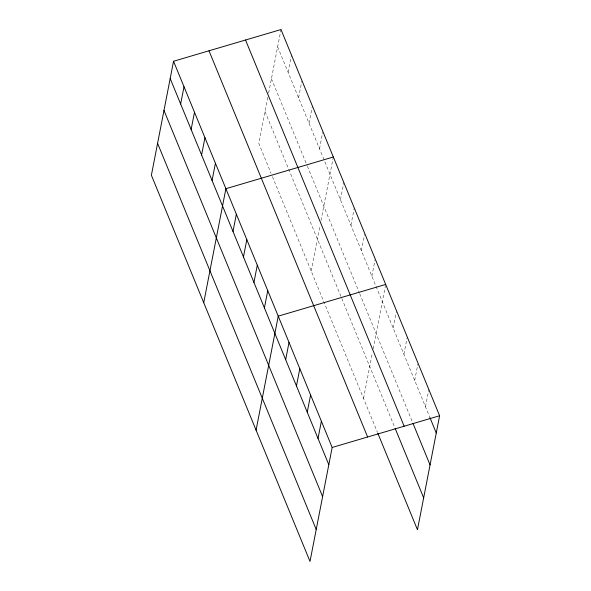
<?xml version="1.0" encoding="UTF-8"?>
<svg xmlns="http://www.w3.org/2000/svg" width="591" height="591" viewBox="0 0 591 591"><rect width="100%" height="100%" fill="white"/><g stroke="black" fill="none" stroke-linecap="round" stroke-linejoin="round"><path stroke-width="0.44" stroke-dasharray="2.96 2.22" d="M267.826 97.279L258.836 143.532L271.047 173.274M268.646 93.06L280.991 29.55M288.105 72.294L291.459 55.037M298.581 97.781L301.765 81.395M309.049 123.275L312.233 106.882M319.517 148.762L322.701 132.369M311.184 270.981L320.012 225.57M320.994 220.509L333.169 157.863M340.453 199.743L343.807 182.486M350.921 225.23L354.275 207.98M361.389 250.724L364.581 234.332M371.857 276.211L375.049 259.818M363.524 398.43L372.352 353.019M373.172 348.801L385.517 285.305M393.118 327.961L396.302 311.568M403.904 354.223L407.258 336.973M414.69 380.486L417.874 364.093M425.476 406.748L428.83 389.491M277.637 46.807L375.699 285.556M376.046 286.406L429.997 417.763M271.432 78.729L307.032 165.391M307.379 166.241L359.372 292.84M359.72 293.69L412.658 422.572M265.041 111.61L341.465 297.687M341.812 298.536L394.781 427.507M272.444 176.672L377.442 432.317"/><path stroke-width="0.89" d="M173.54 61.257L151.385 175.246L310.009 561.45L332.164 447.468L173.54 61.257L280.991 29.55L439.615 415.754L417.46 529.743L377.789 433.166M180.654 104.001L184.008 86.751M191.129 129.495L194.483 112.238M201.597 154.982L204.951 137.725M212.066 180.469L215.42 163.219M203.732 302.695L225.888 188.706L333.339 156.999M233.002 231.45L236.356 214.193M243.47 256.937L246.824 239.687M253.938 282.432L257.292 265.174M264.406 307.918L267.76 290.669M256.073 430.137L278.235 316.155L385.687 284.448M285.667 359.668L289.021 342.418M296.453 385.93L299.807 368.681M307.239 412.193L310.593 394.943M318.024 438.456L321.378 421.206M332.164 447.468L439.615 415.754M429.997 417.763L436.261 433.011M413.006 423.422L430.056 464.932M245.531 40.011L404.155 426.222M395.128 428.349L423.666 497.821M209 50.796L367.624 437M170.186 78.514L328.81 464.718M163.98 110.436L322.605 496.639M157.59 143.325L316.215 529.529"/></g></svg>
